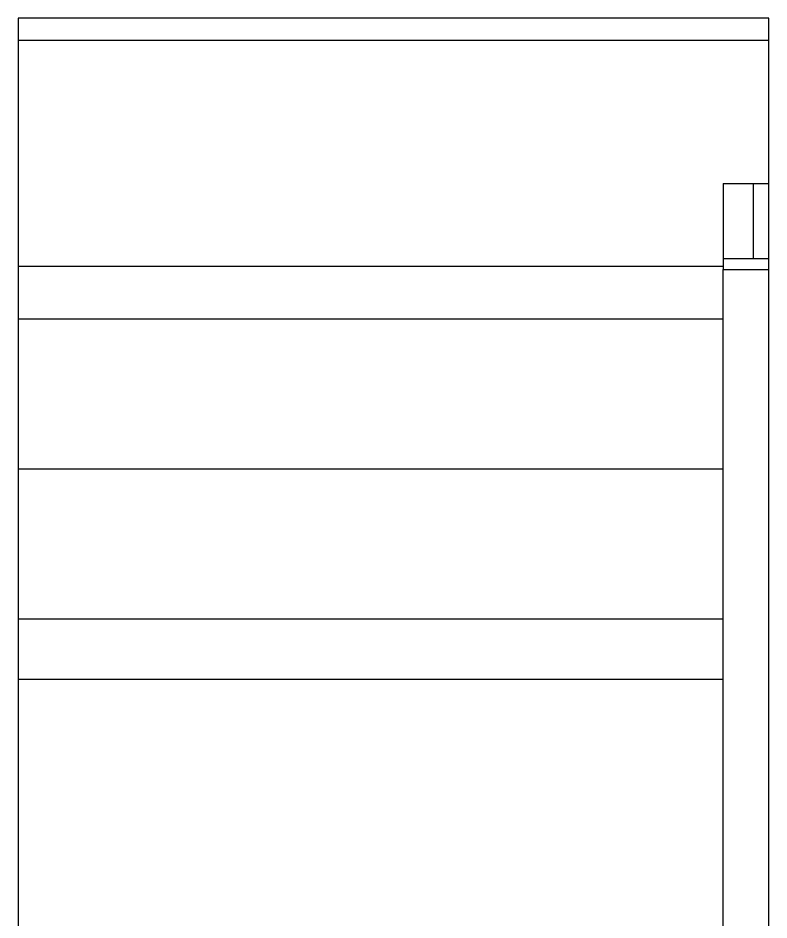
# Model space of a CAD drawing. Header units: millimetres. Extents: x 17243 to 30056, y 9468 to 18529.
# Drawn here: x 23002.8 to 23052.8, y 14800.6 to 14860.6 of the extents above; entities that cross this region are included whole.
import ezdxf

# ---------------------------------------------------------------- set-up
doc = ezdxf.new("R2010")
doc.units = ezdxf.units.MM
doc.layers.get('0').update_dxf_attribs({"lineweight": 18})

msp = doc.modelspace()

# ---------------------------------------------------------------- linework, layer by layer
at = {"color": 7, "linetype": 'Continuous', "lineweight": 25}
for p, q in [((23052.788, 14860.605), (23002.788, 14860.605)), ((23002.788, 14860.605), (23002.788, 14740.605)), ((23052.788, 14740.605), (23052.788, 14860.605)), ((23049.738, 14849.605), (23049.738, 14844.605)), ((23049.738, 14849.605), (23051.738, 14849.605)), ((23051.738, 14849.605), (23051.738, 14844.605)), ((23051.738, 14849.605), (23052.788, 14849.605)), ((23049.738, 14844.605), (23051.738, 14844.605)), ((23049.738, 14844.605), (23049.738, 14843.868)), ((23051.738, 14844.605), (23052.788, 14844.605)), ((23049.738, 14786.784), (23049.738, 14843.868)), ((23002.788, 14840.605), (23049.738, 14840.605)), ((23049.738, 14820.605), (23002.788, 14820.605))]:
    msp.add_line(p, q, dxfattribs=at)
at = {"color": 8, "linetype": 'Continuous', "lineweight": 25}
for p, q in [((23052.788, 14859.105), (23002.788, 14859.105)), ((23002.788, 14844.105), (23049.738, 14844.105)), ((23049.738, 14843.868), (23052.788, 14843.868)), ((23002.788, 14830.605), (23049.738, 14830.605)), ((23049.738, 14816.605), (23002.788, 14816.605))]:
    msp.add_line(p, q, dxfattribs=at)

doc.saveas('drawing.dxf')
